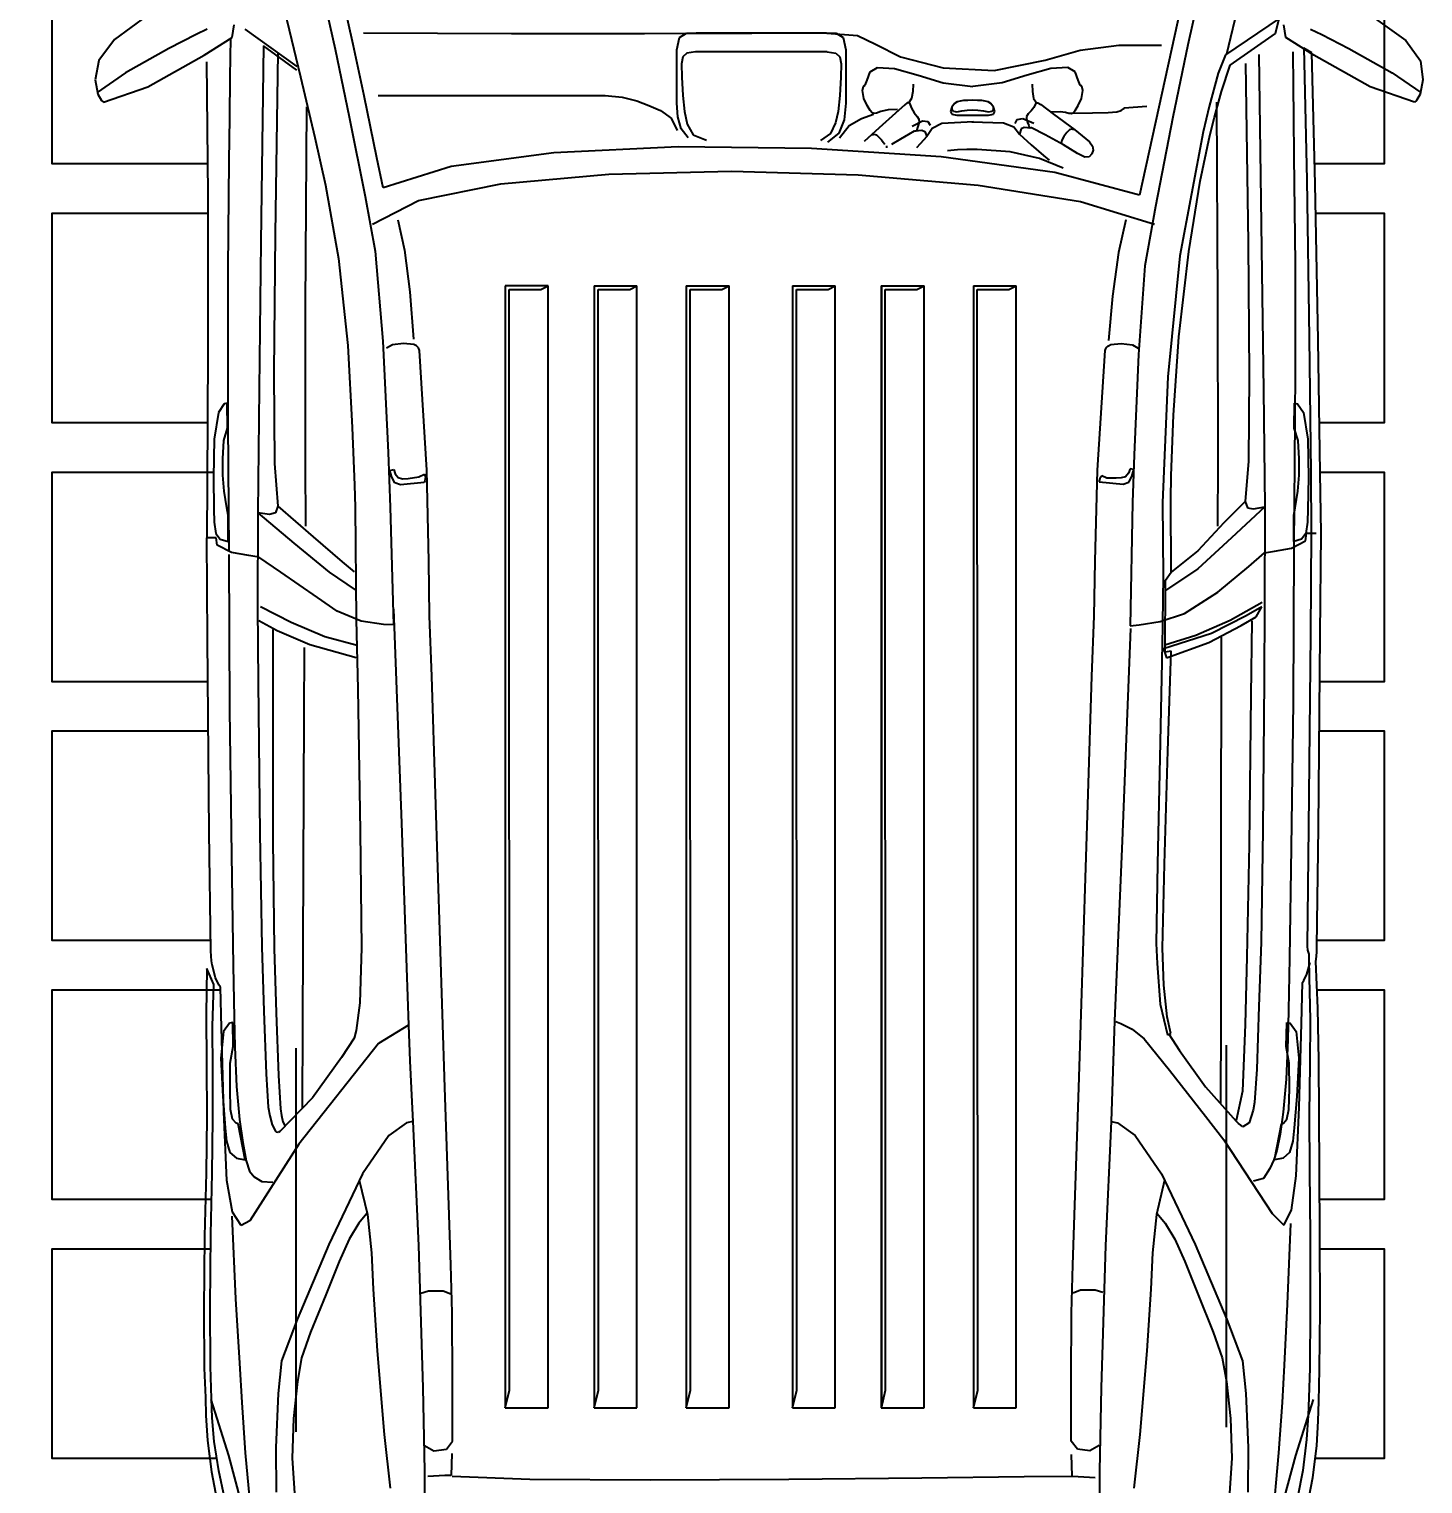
# Model space of a CAD drawing. Extents: x -415 to -176, y -135 to 749.
# Drawn here: x -396.188 to -393.872, y 725.193 to 727.609 of the extents above; entities that cross this region are included whole.
import ezdxf

# ---------------------------------------------------------------- set-up
doc = ezdxf.new("R2010")
doc.units = 0
doc.header["$MEASUREMENT"] = 0
doc.header["$PDSIZE"] = -5
doc.layers.get('0').update_dxf_attribs({"linetype": 'CONTINUOUS'})
doc.layers.get('Defpoints').update_dxf_attribs({"linetype": 'CONTINUOUS'})
doc.layers.add('AR-ALV', color=5, linetype='CONTINUOUS')
doc.layers.add('E-Pen-C', color=4, linetype='CONTINUOUS', lineweight=15)
doc.layers.add('E-Pen-G', color=3, linetype='CONTINUOUS', lineweight=30)
doc.styles.add('F2', font='swissc.ttf')
doc.dimstyles.new('DIMENSION-1', dxfattribs={"dimtxt": 0.11, "dimasz": 0.07, "dimexe": 1, "dimexo": 0, "dimgap": 0.12, "dimtad": 1, "dimzin": 7, "dimdsep": 46, "dimtxsty": 'F2', "dimblk1": 'TRACO', "dimblk2": 'TRACO', "dimsah": 1, "dimcen": 1, "dimse1": 1, "dimse2": 1, "dimclrd": 256, "dimclre": 256, "dimclrt": 6, "dimadec": 0, "dimazin": 0, "dimtfac": 1, "dimtix": 1, "dimtmove": 2, "dimatfit": 3, "dimldrblk": 'TRACO', "dimfxl": 1, "dimtolj": 1, "dimtzin": 0, "dimarcsym": 0})

# ---------------------------------------------------------------- blocks, each defined once
blk = doc.blocks.new('Austin Mini dessus')
at = {"color": 8, "flags": 128}
for points in [[(1.1117, 3.9516), (1.1466, 3.978)], [(1.1466, 3.978), (1.1788, 3.984)], [(1.1671, 3.9332), (1.2, 3.9805)], [(1.1788, 3.984), (1.2025, 3.9796)], [(1.2159, 3.9699), (1.1905, 3.8965)], [(1.2025, 3.9796), (1.2133, 3.9732)], [(1.2133, 3.9732), (1.2159, 3.9699)], [(1.0718, 3.8974), (1.1117, 3.9516)], [(1.127, 3.8612), (1.1671, 3.9332)], [(1.1905, 3.8965), (1.1378, 3.8027)], [(1.1035, 3.8163), (1.127, 3.8612)], [(1.0947, 3.7975), (1.1035, 3.8163)], [(1.1378, 3.8027), (1.1088, 3.7563)], [(1.1489, 3.7991), (1.3693, 3.7967)], [(1.3693, 3.7967), (1.6304, 3.7968)], [(1.6304, 3.7968), (1.8484, 3.7979)], [(1.8484, 3.7979), (1.9397, 3.7986)], [(2.1078, 3.7972), (1.9397, 3.7986)], [(1.9397, 3.7828), (1.9397, 3.798)], [(2.4284, 3.7942), (2.1078, 3.7972)], [(2.6259, 3.7916), (2.4284, 3.7942)], [(2.6551, 3.7981), (2.7306, 3.7997)], [(2.6814, 3.7868), (2.6551, 3.7981)], [(2.7306, 3.7997), (2.8147, 3.7991)], [(2.8147, 3.7991), (2.9021, 3.7984)], [(2.9021, 3.7984), (2.9944, 3.7997)], [(2.9944, 3.7997), (3.0997, 3.8021)], [(3.0997, 3.8021), (3.2215, 3.8034)], [(3.2215, 3.8034), (3.3188, 3.8025)], [(3.3188, 3.8025), (3.3675, 3.8008)], [(3.3675, 3.8008), (3.3972, 3.7998)], [(3.3972, 3.7998), (3.439, 3.7972)], [(3.439, 3.7972), (3.4912, 3.7905)], [(1.717, 3.7694), (1.7313, 3.7792)], [(1.7313, 3.7792), (1.7757, 3.7861)], [(1.7781, 3.7702), (1.7576, 3.764)], [(1.7757, 3.7861), (1.8394, 3.7873)], [(1.8082, 3.7719), (1.7781, 3.7702)], [(1.8354, 3.7719), (1.8082, 3.7719)], [(1.8622, 3.7696), (1.8354, 3.7719)], [(1.8394, 3.7873), (1.8918, 3.7867)], [(1.8896, 3.7653), (1.8622, 3.7696)], [(1.8918, 3.7867), (1.9135, 3.786)], [(1.9135, 3.786), (1.9326, 3.7832)], [(1.9326, 3.7832), (1.942, 3.7759)], [(1.952, 3.781), (1.9397, 3.7828)], [(1.942, 3.7759), (1.9455, 3.763)], [(1.9641, 3.7571), (1.952, 3.781)], [(2.6343, 3.7911), (2.6259, 3.7916)], [(2.642, 3.7903), (2.6343, 3.7911)], [(2.649, 3.7893), (2.642, 3.7903)], [(2.6704, 3.7837), (2.649, 3.7893)], [(2.6822, 3.7782), (2.6704, 3.7837)], [(2.7507, 3.7887), (2.6814, 3.7868)], [(2.6858, 3.7757), (2.6822, 3.7782)], [(2.7538, 3.7741), (2.6858, 3.7757)], [(2.7458, 3.7609), (2.7598, 3.7709)], [(2.8237, 3.7886), (2.7507, 3.7887)], [(2.8931, 3.7702), (2.7538, 3.7741)], [(2.7598, 3.7709), (2.8041, 3.7753)], [(2.8041, 3.7753), (2.8678, 3.772)], [(2.9048, 3.7882), (2.8237, 3.7886)], [(2.8678, 3.772), (2.9199, 3.7677)], [(3.0069, 3.7651), (2.8931, 3.7702)], [(2.9951, 3.7894), (2.9048, 3.7882)], [(3.0966, 3.7917), (2.9951, 3.7894)], [(3.2164, 3.793), (3.0966, 3.7917)], [(3.316, 3.7921), (3.2164, 3.793)], [(3.3693, 3.7904), (3.316, 3.7921)], [(3.4015, 3.7895), (3.3693, 3.7904)], [(3.3706, 3.7916), (3.4639, 3.7624)], [(3.4406, 3.7862), (3.4015, 3.7895)], [(3.4894, 3.7783), (3.4406, 3.7862)], [(3.5334, 3.7691), (3.4894, 3.7783)], [(3.4912, 3.7905), (3.5375, 3.7819)], [(1.1088, 3.7563), (1.0877, 3.7528)], [(1.1098, 3.7592), (1.174, 3.7599)], [(1.174, 3.7599), (1.2419, 3.7604)], [(1.2419, 3.7604), (1.3135, 3.7616)], [(1.3135, 3.7616), (1.4923, 3.7636)], [(1.4923, 3.7636), (1.6691, 3.7637)], [(1.6691, 3.7637), (1.7492, 3.7633)], [(1.716, 3.7644), (1.717, 3.7694)], [(1.7576, 3.764), (1.716, 3.7644)], [(1.7492, 3.7633), (1.9626, 3.7616)], [(1.9022, 3.763), (1.8896, 3.7653)], [(1.9455, 3.763), (1.9022, 3.763)], [(1.9688, 3.7285), (1.9641, 3.7571)], [(1.9674, 3.7618), (2.2252, 3.7604)], [(2.2252, 3.7604), (2.4664, 3.7574)], [(2.4664, 3.7574), (2.6503, 3.7544)], [(2.6503, 3.7544), (2.7365, 3.753)], [(2.7365, 3.753), (2.7855, 3.7519)], [(2.7449, 3.7554), (2.7458, 3.7609)], [(2.7845, 3.7544), (2.7449, 3.7554)], [(2.8122, 3.7594), (2.7845, 3.7544)], [(2.7855, 3.7519), (2.851, 3.7488)], [(2.8551, 3.7596), (2.8122, 3.7594)], [(2.851, 3.7488), (2.9058, 3.7442)], [(2.8891, 3.7588), (2.8551, 3.7596)], [(2.9053, 3.7556), (2.8891, 3.7588)], [(2.9118, 3.7497), (2.9053, 3.7556)], [(2.913, 3.7465), (2.9118, 3.7497)], [(2.9725, 3.7349), (2.913, 3.7465)], [(2.9199, 3.7677), (2.9416, 3.7655)], [(2.9416, 3.7655), (2.9606, 3.76)], [(2.9606, 3.76), (2.9698, 3.7493)], [(2.9698, 3.7493), (2.9725, 3.7349)], [(3.0599, 3.7557), (3.0069, 3.7651)], [(3.0819, 3.7412), (3.0599, 3.7557)], [(3.0661, 3.7568), (3.2036, 3.7505)], [(3.2036, 3.7505), (3.3106, 3.7441)], [(3.4639, 3.7624), (3.5784, 3.7316)], [(1.0947, 3.7351), (1.1565, 3.6487)], [(1.9715, 3.7117), (1.9688, 3.7285)], [(2.9058, 3.7442), (2.9441, 3.7386)], [(2.9441, 3.7386), (2.9744, 3.7329)], [(2.9469, 3.6452), (3.0743, 3.7267)], [(2.9744, 3.7329), (2.9916, 3.7274)], [(2.9916, 3.7274), (3.001, 3.7198)], [(3.0743, 3.7267), (3.0819, 3.7412)], [(3.3106, 3.7441), (3.3759, 3.7402)], [(3.3759, 3.7402), (3.4593, 3.7344)], [(3.4593, 3.7344), (3.5777, 3.7235)], [(1.1226, 3.7043), (1.4484, 3.7087)], [(1.1626, 3.649), (1.1226, 3.7043)], [(1.4484, 3.7087), (1.6921, 3.7115)], [(1.6921, 3.7115), (1.8449, 3.713)], [(1.8449, 3.713), (1.8979, 3.7134)], [(1.8979, 3.7134), (2.0543, 3.714)], [(1.8979, 3.7134), (1.9484, 3.6539)], [(1.9009, 3.6943), (1.8979, 3.7134)], [(1.9964, 3.6756), (1.9715, 3.7117)], [(2.0537, 3.7091), (2.0796, 3.6584)], [(2.0543, 3.714), (2.1798, 3.7129)], [(2.094, 3.6816), (2.0773, 3.7122)], [(2.1798, 3.7129), (2.4309, 3.7103)], [(2.4309, 3.7103), (2.6188, 3.7069)], [(2.6188, 3.7069), (2.7259, 3.7034)], [(2.7259, 3.7034), (2.8298, 3.6998)], [(2.8298, 3.6998), (2.8852, 3.6963)], [(3.001, 3.7198), (3.0087, 3.7071)], [(3.0087, 3.7071), (3.01, 3.6884)], [(1.0331, 3.6766), (1.174, 3.6425)], [(1.1335, 3.6804), (1.4355, 3.6849)], [(1.4355, 3.6849), (1.6643, 3.6871)], [(1.6643, 3.6871), (1.816, 3.6859)], [(1.816, 3.6859), (1.8868, 3.6804)], [(1.8868, 3.6804), (1.8979, 3.6843)], [(1.8868, 3.6804), (1.9382, 3.6219)], [(1.8979, 3.6843), (1.9009, 3.6943)], [(2.0389, 3.6143), (1.9964, 3.6756)], [(2.0918, 3.6884), (2.2083, 3.6887)], [(2.1175, 3.6272), (2.094, 3.6816)], [(2.2083, 3.6887), (2.4426, 3.6885)], [(2.4426, 3.6885), (2.6215, 3.6864)], [(2.6215, 3.6864), (2.7286, 3.6829)], [(2.7286, 3.6829), (2.8326, 3.6793)], [(2.8326, 3.6793), (2.8879, 3.6758)], [(2.8698, 3.6229), (2.9257, 3.6769)], [(2.8852, 3.6963), (2.8995, 3.6935)], [(2.8879, 3.6758), (2.8994, 3.674)], [(2.8994, 3.674), (2.9094, 3.6722)], [(2.8995, 3.6935), (2.9148, 3.6898)], [(2.9148, 3.6898), (2.9254, 3.6845)], [(2.9269, 3.6823), (2.9254, 3.6845)], [(2.9257, 3.6769), (2.9271, 3.6797)], [(2.9271, 3.6797), (2.9269, 3.6823)], [(3.2381, 3.6482), (3.3067, 3.6745)], [(3.3067, 3.6745), (3.361, 3.68)], [(3.361, 3.68), (3.4507, 3.6839)], [(3.4507, 3.6839), (3.525, 3.6834)], [(1.9484, 3.6539), (1.9968, 3.5949)], [(2.0796, 3.6584), (2.1036, 3.6021)], [(2.7871, 3.6502), (3.4246, 3.6502)], [(2.9094, 3.6722), (2.9171, 3.6679)], [(3.3411, 3.6477), (3.4025, 3.6546)], [(3.4025, 3.6546), (3.4682, 3.6568)], [(3.4682, 3.6568), (3.5432, 3.6518)], [(1.174, 3.6425), (1.2747, 3.6187)], [(1.2235, 3.6328), (1.5547, 3.6348)], [(1.5547, 3.6348), (1.8149, 3.6349)], [(1.8149, 3.6349), (1.9203, 3.6346)], [(2.1391, 3.55), (2.1175, 3.6272)], [(2.1218, 3.6365), (2.2347, 3.637)], [(2.2347, 3.637), (2.4865, 3.6382)], [(2.4865, 3.6382), (2.7473, 3.6393)], [(2.7473, 3.6393), (2.8869, 3.6399)], [(2.7793, 3.5129), (2.9469, 3.6452)], [(3.1134, 3.5955), (3.2381, 3.6482)], [(3.1969, 3.6007), (3.2592, 3.6259)], [(3.2592, 3.6259), (3.3014, 3.6408)], [(3.3014, 3.6408), (3.3411, 3.6477)], [(1.0218, 3.609), (1.1282, 3.5852)], [(1.2747, 3.6187), (1.3537, 3.601)], [(1.3537, 3.601), (1.4755, 3.5794)], [(1.9382, 3.6219), (1.9794, 3.5737)], [(2.0615, 3.5818), (2.0389, 3.6143)], [(2.1036, 3.6021), (2.1179, 3.5483)], [(2.8029, 3.5745), (2.8698, 3.6229)], [(3.1417, 3.5787), (3.1969, 3.6007)], [(1.12, 3.5551), (1.0183, 3.578)], [(1.1282, 3.5852), (1.2404, 3.5618)], [(1.4755, 3.5794), (1.6204, 3.564)], [(1.9968, 3.5949), (2.0262, 3.5518)], [(2.0778, 3.5418), (2.0615, 3.5818)], [(2.9962, 3.5397), (3.1134, 3.5955)], [(3.1044, 3.562), (3.1417, 3.5787)], [(1.2053, 3.5371), (1.12, 3.5551)], [(1.2404, 3.5618), (1.3729, 3.5353)], [(1.6204, 3.564), (1.7565, 3.5569)], [(1.7565, 3.5569), (1.8523, 3.5529)], [(1.8523, 3.5529), (1.8885, 3.5517)], [(1.9794, 3.5737), (1.9962, 3.5536)], [(2.7579, 3.5502), (2.7705, 3.5534)], [(2.7705, 3.5534), (2.8029, 3.5745)], [(3.0778, 3.5457), (3.1044, 3.562)], [(1.1011, 3.5379), (1.1017, 3.2922)], [(1.3084, 3.5158), (1.2053, 3.5371)], [(1.3729, 3.5353), (1.4635, 3.5186)], [(1.8885, 3.5517), (2.0756, 3.55)], [(2.0756, 3.55), (2.1906, 3.5477)], [(2.0837, 3.5046), (2.0778, 3.5418)], [(2.1906, 3.5477), (2.4267, 3.5434)], [(2.4267, 3.5434), (2.6206, 3.5411)], [(2.6206, 3.5411), (2.712, 3.5443)], [(2.712, 3.5443), (2.7579, 3.5502)], [(2.9326, 3.496), (2.9962, 3.5397)], [(3.0068, 3.545), (3.0636, 3.5315)], [(3.0618, 3.5326), (3.0778, 3.5457)], [(3.0636, 3.5315), (3.1275, 3.5247)], [(1.2049, 3.5135), (1.2049, 3.1364)], [(1.3585, 3.5054), (1.3084, 3.5158)], [(1.323, 3.3924), (1.3585, 3.5054)], [(1.4186, 3.5228), (1.3793, 3.4466)], [(1.4635, 3.5186), (1.6129, 3.5061)], [(1.6129, 3.5061), (1.7979, 3.497)], [(2.0844, 3.4883), (2.0837, 3.5046)], [(2.7489, 3.4635), (2.7793, 3.5129)], [(3.1275, 3.5247), (3.1878, 3.5219)], [(3.1878, 3.5219), (3.29, 3.5153)], [(3.29, 3.5153), (3.4288, 3.5036)], [(1.4113, 3.481), (1.462, 3.47)], [(1.6169, 3.4714), (1.619, 3.4901)], [(1.619, 3.4901), (1.6245, 3.4999)], [(1.7979, 3.497), (1.8885, 3.4935)], [(1.8276, 3.494), (1.8263, 3.4879)], [(1.8263, 3.4879), (1.8336, 3.4853)], [(1.8388, 3.4912), (1.8276, 3.494)], [(1.8336, 3.4853), (1.8396, 3.4804)], [(1.8484, 3.4859), (1.8388, 3.4912)], [(1.8396, 3.4804), (1.8416, 3.4732)], [(1.8517, 3.4767), (1.8484, 3.4859)], [(1.8885, 3.4935), (2.0844, 3.4883)], [(2.0579, 3.4882), (2.4134, 3.475)], [(2.9113, 3.4668), (2.9326, 3.496)], [(3.4288, 3.5036), (3.5179, 3.4935)], [(1.462, 3.47), (1.5309, 3.4613)], [(1.5309, 3.4613), (1.6094, 3.4548)], [(1.6186, 3.4546), (1.6169, 3.4714)], [(1.8409, 3.4637), (1.8386, 3.4462)], [(1.8416, 3.4732), (1.8409, 3.4637)], [(1.8478, 3.437), (1.8517, 3.4767)], [(2.4134, 3.475), (2.6537, 3.4666)], [(2.6537, 3.4666), (2.7489, 3.4635)], [(2.7489, 3.4635), (2.8086, 3.4608)], [(2.8086, 3.4608), (2.8767, 3.4577)], [(2.8767, 3.4577), (2.9092, 3.4563)], [(2.9092, 3.4563), (2.9113, 3.4668)], [(2.9092, 3.4563), (3.1149, 3.4465)], [(1.3793, 3.4466), (1.3517, 3.3099)], [(1.6207, 3.4502), (1.6186, 3.4546)], [(1.6242, 3.4468), (1.6207, 3.4502)], [(1.6285, 3.4452), (1.6242, 3.4468)], [(1.8272, 3.4328), (1.6285, 3.4452)], [(1.9786, 3.4297), (1.8272, 3.4328)], [(1.8386, 3.4462), (1.8339, 3.4369)], [(1.8339, 3.4369), (1.8395, 3.4349)], [(1.8395, 3.4349), (1.8452, 3.4359)], [(1.8452, 3.4359), (1.8478, 3.437)], [(3.1149, 3.4465), (3.3513, 3.4394)], [(3.1945, 3.4428), (3.1904, 3.4299)], [(3.3513, 3.4394), (3.4895, 3.4367)], [(3.4471, 3.4365), (3.4563, 3.4213)], [(3.4895, 3.4367), (3.5356, 3.4366)], [(2.0699, 3.4284), (1.9786, 3.4297)], [(2.1695, 3.4247), (2.0699, 3.4284)], [(2.3653, 3.4184), (2.1695, 3.4247)], [(2.6091, 3.4106), (2.3653, 3.4184)], [(2.8528, 3.4028), (2.6091, 3.4106)], [(3.1904, 3.4299), (3.1906, 3.4059)], [(3.4563, 3.4213), (3.4534, 3.4004)], [(3.4973, 3.4027), (3.4982, 3.4219)], [(3.4982, 3.4219), (3.4986, 3.4312)], [(1.3004, 3.222), (1.323, 3.3924)], [(3.0481, 3.3965), (2.8528, 3.4028)], [(3.147, 3.3929), (3.0481, 3.3965)], [(3.2267, 3.3909), (3.147, 3.3929)], [(3.1906, 3.4059), (3.1955, 3.3932)], [(3.3378, 3.39), (3.2267, 3.3909)], [(3.4403, 3.3899), (3.3378, 3.39)], [(3.4534, 3.4004), (3.4403, 3.3899)], [(3.4605, 3.391), (3.4969, 3.3921)], [(3.4969, 3.3921), (3.4973, 3.4027)], [(3.4984, 3.3906), (3.5032, 3.2619)], [(1.1017, 3.2922), (1.1017, 3.0712)], [(1.3517, 3.3099), (1.3356, 3.1305)], [(1.521, 3.3024), (3.3849, 3.3024)], [(1.521, 3.2314), (1.521, 3.3024)], [(3.3552, 3.2953), (1.5269, 3.296)], [(1.5269, 3.296), (1.5269, 3.2434)], [(3.3849, 3.3024), (3.3552, 3.2953)], [(3.3849, 3.3024), (3.3849, 3.2314)], [(1.5269, 3.2434), (1.521, 3.2314)], [(3.5032, 3.2619), (3.5043, 3.0618)], [(1.2904, 3.0155), (1.3004, 3.222)], [(3.3849, 3.2314), (1.521, 3.2314)], [(1.521, 3.1548), (3.3849, 3.1548)], [(1.521, 3.1548), (3.3849, 3.1548)], [(1.521, 3.1548), (1.521, 3.0837)], [(3.3552, 3.1477), (1.5269, 3.1484)], [(1.5269, 3.1484), (1.5269, 3.0958)], [(3.3849, 3.1548), (3.3552, 3.1477)], [(3.3849, 3.1548), (3.3849, 3.0838)], [(1.2049, 3.1364), (1.2077, 3.1082)], [(1.3356, 3.1305), (1.3308, 2.9266)], [(1.2077, 3.1082), (1.214, 3.084)], [(1.5269, 3.0958), (1.521, 3.0837)], [(1.1017, 3.0712), (1.1013, 2.893)], [(1.214, 3.084), (1.2213, 3.064)], [(3.3849, 3.0838), (1.521, 3.0838)], [(1.2213, 3.064), (1.2296, 3.0447)], [(1.2296, 3.0447), (1.2425, 3.0269)], [(3.5043, 3.0618), (3.503, 2.8311)], [(1.2425, 3.0269), (1.263, 3.0168)], [(1.1016, 3.0013), (1.1008, 2.9854)], [(1.1087, 3.0128), (1.1016, 3.0013)], [(1.1289, 3.0172), (1.1087, 3.0128)], [(1.2179, 3.0172), (1.1289, 3.0172)], [(1.1326, 2.9863), (1.1344, 3.0006)], [(1.1344, 3.0006), (1.1406, 3.0076)], [(1.1406, 3.0076), (1.1521, 3.0095)], [(1.1521, 3.0095), (1.1745, 3.009)], [(1.1745, 3.009), (1.2048, 3.0074)], [(1.2048, 3.0074), (1.2315, 3.0045)], [(1.2406, 3.0157), (1.2179, 3.0172)], [(1.2315, 3.0045), (1.2524, 3.0002)], [(1.2601, 3.01), (1.2406, 3.0157)], [(1.2524, 3.0002), (1.27, 2.9903)], [(1.275, 2.9987), (1.2601, 3.01)], [(1.2927, 2.7938), (1.2904, 3.0155)], [(1.521, 3.0018), (3.3849, 3.0018)], [(1.521, 3.0018), (1.521, 2.9307)], [(1.521, 3.0017), (3.3849, 3.0017)], [(3.3849, 3.0017), (3.3552, 2.9947)], [(3.3849, 3.0018), (3.3849, 2.9307)], [(1.1008, 2.9854), (1.1008, 2.7686)], [(1.1326, 2.7677), (1.1326, 2.9863)], [(1.27, 2.9903), (1.2792, 2.9682)], [(3.3552, 2.9947), (1.5269, 2.9954)], [(1.5269, 2.9954), (1.5269, 2.9427)], [(1.3308, 2.9266), (1.3369, 2.7159)], [(1.5269, 2.9427), (1.521, 2.9307)], [(3.3849, 2.9307), (1.521, 2.9307)], [(1.1013, 2.893), (1.1007, 2.7756)], [(3.503, 2.8311), (3.5007, 2.6103)], [(1.521, 2.8252), (3.3849, 2.8252)], [(1.521, 2.8252), (3.3849, 2.8252)], [(1.521, 2.8252), (1.521, 2.7541)], [(3.3552, 2.8181), (1.5269, 2.8188)], [(1.5269, 2.8188), (1.5269, 2.7662)], [(3.3849, 2.8252), (3.3552, 2.8181)], [(3.3849, 2.8252), (3.3849, 2.7542)], [(1.307, 2.578), (1.2927, 2.7938)], [(1.1007, 2.7756), (1.1055, 2.717)], [(1.1008, 2.7686), (1.1016, 2.7527)], [(1.1326, 2.7677), (1.1344, 2.7534)], [(1.2505, 2.7536), (1.268, 2.7619)], [(1.2676, 2.7483), (1.2824, 2.7671)], [(1.268, 2.7619), (1.2795, 2.7785)], [(1.5269, 2.7662), (1.521, 2.7541)], [(1.1016, 2.7527), (1.1087, 2.7412)], [(1.1087, 2.7412), (1.1289, 2.7368)], [(1.1289, 2.7368), (1.2179, 2.7368)], [(1.1344, 2.7534), (1.1406, 2.7464)], [(1.1406, 2.7464), (1.1521, 2.7446)], [(1.1521, 2.7446), (1.1745, 2.745)], [(1.1745, 2.745), (1.2048, 2.7466)], [(1.2048, 2.7466), (1.2315, 2.7495)], [(1.2179, 2.7368), (1.2453, 2.7392)], [(1.2315, 2.7495), (1.2505, 2.7536)], [(1.2436, 2.7106), (1.2551, 2.7309)], [(1.2453, 2.7392), (1.2676, 2.7483)], [(1.2551, 2.7309), (1.276, 2.7469)], [(3.3849, 2.7542), (1.521, 2.7542)], [(1.1055, 2.717), (1.1196, 2.6871)], [(1.1894, 2.7071), (1.1879, 2.7044)], [(1.1965, 2.7087), (1.1894, 2.7071)], [(1.2102, 2.7066), (1.1965, 2.7087)], [(1.2218, 2.7011), (1.2102, 2.7066)], [(1.2364, 2.6909), (1.2436, 2.7106)], [(1.3369, 2.7159), (1.3537, 2.5166)], [(1.1196, 2.6871), (1.1407, 2.6458)], [(1.1655, 2.6964), (1.1583, 2.6841)], [(1.1583, 2.6841), (1.1602, 2.6556)], [(1.1793, 2.701), (1.1655, 2.6964)], [(1.1879, 2.7044), (1.1793, 2.701)], [(1.2296, 2.696), (1.2218, 2.7011)], [(1.2336, 2.6927), (1.2296, 2.696)], [(1.2314, 2.6783), (1.2342, 2.6856)], [(1.235, 2.6895), (1.2336, 2.6927)], [(1.2342, 2.6856), (1.235, 2.6895)], [(1.2586, 2.6815), (1.2815, 2.7064)], [(1.2705, 2.6928), (1.2693, 2.6894)], [(1.2693, 2.6894), (1.2703, 2.6857)], [(1.2703, 2.6857), (1.2746, 2.681)], [(1.2283, 2.6506), (1.2286, 2.6664)], [(1.2286, 2.6664), (1.2314, 2.6783)], [(1.2344, 2.6544), (1.2586, 2.6815)], [(1.2746, 2.681), (1.2785, 2.6776)], [(1.286, 2.6602), (1.2767, 2.6451)], [(1.2785, 2.6776), (1.2823, 2.6745)], [(1.2823, 2.6745), (1.286, 2.6721)], [(1.2901, 2.67), (1.2902, 2.6692)], [(1.2903, 2.6674), (1.2901, 2.67)], [(1.2902, 2.6692), (1.2903, 2.6683)], [(1.2903, 2.6683), (1.2903, 2.6674)], [(1.521, 2.6777), (3.3849, 2.6777)], [(1.521, 2.6777), (1.521, 2.6065)], [(1.521, 2.6776), (3.3849, 2.6776)], [(3.3552, 2.6705), (1.5269, 2.6712)], [(1.5269, 2.6712), (1.5269, 2.6186)], [(3.3849, 2.6776), (3.3552, 2.6705)], [(3.3849, 2.6777), (3.3849, 2.6066)], [(1.1407, 2.6458), (1.1591, 2.5751)], [(1.1602, 2.6556), (1.1712, 2.6165)], [(1.2173, 2.6328), (1.2174, 2.6346)], [(1.2174, 2.6346), (1.2206, 2.6388)], [(1.2206, 2.6388), (1.2344, 2.6544)], [(1.2767, 2.6451), (1.2691, 2.6322)], [(1.1712, 2.6165), (1.184, 2.5749)], [(1.1861, 2.6248), (1.1983, 2.6254)], [(1.1983, 2.6254), (1.2099, 2.6274)], [(1.2099, 2.6274), (1.2179, 2.6325)], [(1.2179, 2.6325), (1.2173, 2.6328)], [(1.2179, 2.6307), (1.226, 2.6273)], [(1.226, 2.6273), (1.234, 2.623)], [(1.234, 2.623), (1.2401, 2.6184)], [(1.2401, 2.6184), (1.2445, 2.6153)], [(1.2445, 2.6153), (1.2492, 2.6149)], [(1.2478, 2.609), (1.2564, 2.6266)], [(1.2492, 2.6149), (1.2546, 2.6166)], [(1.2546, 2.6166), (1.2595, 2.6184)], [(1.2595, 2.6184), (1.2623, 2.6189)], [(1.2623, 2.6189), (1.2632, 2.6189)], [(1.2632, 2.6157), (1.2624, 2.6105)], [(1.2624, 2.6105), (1.2647, 2.6055)], [(1.2639, 2.6197), (1.2632, 2.6157)], [(1.2691, 2.6322), (1.2637, 2.6225)], [(1.2637, 2.6225), (1.2638, 2.6219)], [(1.2638, 2.6219), (1.2639, 2.6197)], [(1.279, 2.6074), (1.285, 2.6129)], [(1.285, 2.6129), (1.2921, 2.6194)], [(1.5269, 2.6186), (1.521, 2.6065)], [(3.5007, 2.6103), (3.4987, 2.4401)], [(1.2485, 2.5997), (1.2478, 2.609)], [(1.255, 2.5958), (1.2485, 2.5997)], [(1.2515, 2.5771), (1.2598, 2.5934)], [(1.2598, 2.5934), (1.2732, 2.6021)], [(1.2647, 2.6055), (1.2732, 2.6021)], [(1.2732, 2.6021), (1.279, 2.6074)], [(3.3849, 2.6066), (1.521, 2.6066)], [(1.1591, 2.5751), (1.1632, 2.4901)], [(1.184, 2.5749), (1.1902, 2.5259)], [(1.2242, 2.5604), (1.2316, 2.5628)], [(1.2316, 2.5628), (1.2362, 2.5607)], [(1.2487, 2.5245), (1.2515, 2.5771)], [(1.2952, 2.5513), (1.2971, 2.5676)], [(1.3331, 2.3893), (1.307, 2.578)], [(1.213, 2.5337), (1.2135, 2.541)], [(1.2135, 2.541), (1.2142, 2.5468)], [(1.2142, 2.5468), (1.2153, 2.5514)], [(1.2153, 2.5514), (1.218, 2.556)], [(1.218, 2.556), (1.2242, 2.5604)], [(1.2242, 2.5604), (1.2279, 2.5607)], [(1.2279, 2.5607), (1.2312, 2.5579)], [(1.2305, 2.5442), (1.2293, 2.5353)], [(1.2319, 2.5522), (1.2305, 2.5442)], [(1.2312, 2.5579), (1.2319, 2.5522)], [(1.2362, 2.5607), (1.2378, 2.5522)], [(1.2378, 2.5522), (1.2378, 2.4996)], [(1.2946, 2.5357), (1.2952, 2.5513)], [(1.184, 2.4768), (1.1902, 2.5259)], [(1.2129, 2.5259), (1.213, 2.5337)], [(1.213, 2.5181), (1.2129, 2.5259)], [(1.2135, 2.5107), (1.213, 2.5181)], [(1.2293, 2.5353), (1.2287, 2.5263)], [(1.2287, 2.5263), (1.2293, 2.5172)], [(1.2293, 2.5172), (1.2305, 2.5078)], [(1.2487, 2.5272), (1.2506, 2.4745)], [(1.2945, 2.5182), (1.2946, 2.5357)], [(1.2987, 2.4638), (1.2945, 2.5182)], [(1.3537, 2.5166), (1.3811, 2.3466)], [(1.521, 2.5246), (3.3849, 2.5246)], [(1.521, 2.5246), (3.3849, 2.5246)], [(1.521, 2.5246), (1.521, 2.4535)], [(3.3552, 2.5175), (1.5269, 2.5182)], [(1.5269, 2.5182), (1.5269, 2.4656)], [(3.3849, 2.5246), (3.3552, 2.5175)], [(3.3849, 2.5246), (3.3849, 2.4536)], [(1.1632, 2.4901), (1.1462, 2.4053)], [(1.2142, 2.505), (1.2135, 2.5107)], [(1.2153, 2.5004), (1.2142, 2.505)], [(1.218, 2.4957), (1.2153, 2.5004)], [(1.2242, 2.4914), (1.218, 2.4957)], [(1.2316, 2.489), (1.2242, 2.4914)], [(1.2279, 2.4911), (1.2242, 2.4914)], [(1.2312, 2.4938), (1.2279, 2.4911)], [(1.2305, 2.5078), (1.2319, 2.4996)], [(1.2319, 2.4996), (1.2312, 2.4938)], [(1.2362, 2.4911), (1.2316, 2.489)], [(1.2378, 2.4996), (1.2362, 2.4911)], [(1.1712, 2.4352), (1.184, 2.4768)], [(1.2506, 2.4745), (1.2571, 2.4576)], [(1.5269, 2.4656), (1.521, 2.4535)], [(1.2447, 2.4518), (1.2434, 2.4425)], [(1.2434, 2.4425), (1.2511, 2.4245)], [(1.2514, 2.4554), (1.2447, 2.4518)], [(1.2571, 2.4576), (1.2692, 2.4481)], [(1.2579, 2.4403), (1.2605, 2.4451)], [(1.2605, 2.4451), (1.2692, 2.4481)], [(1.2692, 2.4481), (1.287, 2.4285)], [(1.3098, 2.4149), (1.2987, 2.4638)], [(3.3849, 2.4536), (1.521, 2.4536)], [(1.1602, 2.3961), (1.1712, 2.4352)], [(1.1861, 2.427), (1.1983, 2.4265)], [(1.1983, 2.4265), (1.21, 2.4246)], [(1.21, 2.4246), (1.2177, 2.4194)], [(1.2177, 2.4194), (1.2172, 2.4191)], [(1.2172, 2.4191), (1.2172, 2.4174)], [(1.2172, 2.4174), (1.2201, 2.4129)], [(1.2178, 2.4212), (1.2248, 2.4245)], [(1.2248, 2.4245), (1.2303, 2.429)], [(1.2303, 2.429), (1.2352, 2.4335)], [(1.2352, 2.4335), (1.2399, 2.4364)], [(1.2399, 2.4364), (1.2445, 2.4366)], [(1.2445, 2.4366), (1.2498, 2.4346)], [(1.2498, 2.4346), (1.2546, 2.4325)], [(1.2546, 2.4325), (1.2574, 2.4319)], [(1.2574, 2.4319), (1.2583, 2.4319)], [(1.2585, 2.435), (1.2579, 2.4403)], [(1.259, 2.431), (1.2585, 2.435)], [(1.2586, 2.4282), (1.2588, 2.4289)], [(1.2704, 2.4052), (1.2586, 2.4282)], [(1.2588, 2.4289), (1.259, 2.431)], [(1.287, 2.4285), (1.3044, 2.4082)], [(3.4987, 2.4401), (3.4984, 2.3614)], [(1.1462, 2.4053), (1.1298, 2.3473)], [(1.1583, 2.3676), (1.1602, 2.3961)], [(1.2201, 2.4129), (1.2359, 2.3915)], [(1.2319, 2.3948), (1.2313, 2.3807)], [(1.2871, 2.3751), (1.2704, 2.4052)], [(1.3044, 2.4082), (1.3122, 2.3989)], [(1.3256, 2.3754), (1.3098, 2.4149)], [(1.2313, 2.3807), (1.2324, 2.3718)], [(1.2324, 2.3718), (1.2342, 2.3662)], [(1.2359, 2.3915), (1.262, 2.3561)], [(1.2619, 2.3648), (1.2664, 2.3692)], [(1.2664, 2.3692), (1.2729, 2.3742)], [(1.2729, 2.3742), (1.279, 2.3779)], [(1.279, 2.3779), (1.2846, 2.3787)], [(1.3014, 2.3519), (1.2871, 2.3751)], [(1.3706, 2.2486), (1.3331, 2.3893)], [(1.1298, 2.3473), (1.1216, 2.2828)], [(1.1655, 2.3554), (1.1583, 2.3676)], [(1.1793, 2.3508), (1.1655, 2.3554)], [(1.1879, 2.3474), (1.1793, 2.3508)], [(1.1894, 2.3447), (1.1879, 2.3474)], [(1.1965, 2.3431), (1.1894, 2.3447)], [(1.2102, 2.3451), (1.1965, 2.3431)], [(1.2218, 2.3507), (1.2102, 2.3451)], [(1.2296, 2.3558), (1.2218, 2.3507)], [(1.2336, 2.3591), (1.2296, 2.3558)], [(1.235, 2.3623), (1.2336, 2.3591)], [(1.2342, 2.3662), (1.234, 2.3268)], [(1.2342, 2.3662), (1.235, 2.3623)], [(1.2607, 2.3612), (1.2619, 2.3648)], [(1.2617, 2.3576), (1.2607, 2.3612)], [(1.262, 2.3561), (1.2817, 2.3316)], [(1.3075, 2.3397), (1.3014, 2.3519)], [(1.3811, 2.3466), (1.4186, 2.2238)], [(2.8528, 2.3496), (2.6091, 2.3418)], [(3.0481, 2.356), (2.8528, 2.3496)], [(3.147, 2.3596), (3.0481, 2.356)], [(3.2267, 2.3616), (3.147, 2.3596)], [(3.189, 2.3226), (3.1892, 2.3465)], [(3.1892, 2.3465), (3.1942, 2.3592)], [(3.3378, 2.3625), (3.2267, 2.3616)], [(3.4403, 2.3625), (3.3378, 2.3625)], [(3.4534, 2.352), (3.4403, 2.3625)], [(3.4563, 2.3312), (3.4534, 2.352)], [(3.462, 2.3625), (3.4984, 2.3614)], [(3.4984, 2.3614), (3.4988, 2.3509)], [(3.4988, 2.3509), (3.4997, 2.3317)], [(1.234, 2.3268), (1.2334, 2.3009)], [(1.2817, 2.3316), (1.2889, 2.3268)], [(1.2889, 2.3268), (1.2958, 2.3258)], [(1.2958, 2.3258), (1.3019, 2.3278)], [(1.3019, 2.3278), (1.3066, 2.3322)], [(1.3066, 2.3322), (1.3075, 2.3397)], [(1.9786, 2.3223), (1.8272, 2.3184)], [(2.0699, 2.3241), (1.9786, 2.3223)], [(2.1695, 2.3277), (2.0699, 2.3241)], [(2.3653, 2.3341), (2.1695, 2.3277)], [(2.6091, 2.3418), (2.3653, 2.3341)], [(3.1931, 2.3097), (3.189, 2.3226)], [(3.4471, 2.3159), (3.4563, 2.3312)], [(3.4997, 2.3317), (3.5002, 2.3223)], [(1.2334, 2.3009), (1.2323, 2.2864)], [(1.5384, 2.2936), (1.6121, 2.3001)], [(1.6186, 2.2962), (1.6169, 2.2793)], [(1.6207, 2.3005), (1.6186, 2.2962)], [(1.6242, 2.304), (1.6207, 2.3005)], [(1.6285, 2.3056), (1.6242, 2.304)], [(1.8272, 2.3184), (1.6285, 2.3056)], [(1.8366, 2.3114), (1.8412, 2.3145)], [(1.8403, 2.3032), (1.8366, 2.3114)], [(1.8406, 2.2877), (1.8403, 2.3032)], [(1.8412, 2.3145), (1.8449, 2.3155)], [(1.8449, 2.3155), (1.8464, 2.3155)], [(1.8464, 2.3155), (1.8503, 2.2758)], [(2.7418, 2.2903), (2.9092, 2.2957)], [(2.9092, 2.2957), (3.1149, 2.3055)], [(2.9092, 2.2957), (2.9113, 2.2851)], [(3.1149, 2.3055), (3.3513, 2.3125)], [(3.3513, 2.3125), (3.4895, 2.3152)], [(3.4895, 2.3152), (3.5356, 2.3154)], [(1.1216, 2.2828), (1.1216, 2.212)], [(1.2254, 2.2741), (1.2227, 2.2366)], [(1.2269, 2.2752), (1.2254, 2.2741)], [(1.2299, 2.279), (1.2269, 2.2752)], [(1.2323, 2.2864), (1.2299, 2.279)], [(1.4113, 2.2714), (1.4655, 2.2834)], [(1.4655, 2.2834), (1.5384, 2.2936)], [(1.6169, 2.2793), (1.619, 2.2606)], [(1.8322, 2.2671), (1.8383, 2.272)], [(1.8383, 2.272), (1.8402, 2.2793)], [(1.8402, 2.2793), (1.8406, 2.2877)], [(1.8503, 2.2758), (1.847, 2.2665)], [(2.0905, 2.2638), (2.4428, 2.2777)], [(2.4428, 2.2777), (2.6647, 2.2869)], [(2.6647, 2.2869), (2.7418, 2.2903)], [(2.7431, 2.2881), (2.7462, 2.2798)], [(2.7462, 2.2798), (2.7556, 2.2611)], [(2.9113, 2.2851), (2.9326, 2.256)], [(0.8634, 2.1376), (1.3706, 2.2486)], [(1.4881, 2.2396), (1.6349, 2.2506)], [(1.619, 2.2606), (1.6245, 2.2509)], [(1.6349, 2.2506), (1.8016, 2.2577)], [(1.8016, 2.2577), (1.881, 2.2603)], [(1.825, 2.2645), (1.8322, 2.2671)], [(1.8262, 2.2584), (1.825, 2.2645)], [(1.8375, 2.2613), (1.8262, 2.2584)], [(1.847, 2.2665), (1.8375, 2.2613)], [(1.881, 2.2603), (2.0858, 2.2644)], [(2.0844, 2.2494), (2.0784, 2.2142)], [(2.0858, 2.2644), (2.0844, 2.2494)], [(2.7556, 2.2611), (2.7718, 2.2409)], [(2.9326, 2.256), (2.9962, 2.2123)], [(3.29, 2.2366), (3.4288, 2.2483)], [(3.4288, 2.2483), (3.5179, 2.2584)], [(1.3891, 2.2224), (1.4881, 2.2396)], [(2.7718, 2.2409), (2.8239, 2.1987)], [(3.0636, 2.2205), (3.1275, 2.2272)], [(3.1275, 2.2272), (3.1878, 2.23)], [(3.1878, 2.23), (3.29, 2.2366)], [(1.2411, 2.1935), (1.3891, 2.2224)], [(1.4713, 2.1819), (1.6721, 2.2014)], [(1.6721, 2.2014), (1.8808, 2.2103)], [(1.8808, 2.2103), (2.0035, 2.2094)], [(1.9914, 2.152), (2.0269, 2.2058)], [(2.0102, 2.2055), (1.9967, 2.1959)], [(2.0035, 2.2094), (2.0815, 2.2103)], [(2.1294, 2.2062), (2.0102, 2.2055)], [(2.0784, 2.2142), (2.0651, 2.1737)], [(2.0815, 2.2103), (2.0895, 2.2105)], [(2.0895, 2.2105), (2.1118, 2.2109)], [(2.0987, 2.1289), (2.1242, 2.2089)], [(2.1021, 2.1554), (2.1177, 2.2065)], [(2.1118, 2.2109), (2.1463, 2.2115)], [(2.1389, 2.2041), (2.1134, 2.1336)], [(2.1242, 2.2089), (2.1389, 2.2041)], [(2.128, 2.1963), (2.1294, 2.2062)], [(2.2935, 2.2014), (2.128, 2.1963)], [(2.1463, 2.2115), (2.305, 2.215)], [(2.4818, 2.2073), (2.2935, 2.2014)], [(2.305, 2.215), (2.4809, 2.219)], [(2.4809, 2.219), (2.6134, 2.2208)], [(2.6213, 2.2106), (2.4818, 2.2073)], [(2.6134, 2.2208), (2.6469, 2.2196)], [(2.6829, 2.2085), (2.6213, 2.2106)], [(2.6469, 2.2196), (2.7143, 2.2143)], [(2.7355, 2.2029), (2.6829, 2.2085)], [(2.7143, 2.2143), (2.7654, 2.2024)], [(2.7627, 2.1969), (2.7355, 2.2029)], [(2.7654, 2.2024), (2.7627, 2.1969)], [(2.763, 2.2003), (2.7912, 2.1821)], [(2.9962, 2.2123), (3.1134, 2.1564)], [(3.0068, 2.207), (3.0636, 2.2205)], [(3.0618, 2.2194), (3.0778, 2.2063)], [(3.0778, 2.2063), (3.1044, 2.19)], [(1.1207, 2.1686), (1.2411, 2.1935)], [(1.2652, 2.143), (1.4713, 2.1819)], [(1.606, 2.1833), (1.4643, 2.1668)], [(1.7357, 2.1921), (1.606, 2.1833)], [(1.8362, 2.1961), (1.7357, 2.1921)], [(1.8766, 2.1969), (1.8362, 2.1961)], [(1.9967, 2.1959), (1.8766, 2.1969)], [(1.961, 2.1517), (1.9967, 2.1959)], [(2.7912, 2.1821), (2.8517, 2.139)], [(2.8239, 2.1987), (2.9002, 2.139)], [(3.1044, 2.19), (3.1417, 2.1733)], [(1.0142, 2.1447), (1.1207, 2.1686)], [(1.4643, 2.1668), (1.3475, 2.1478)], [(1.9146, 2.1086), (1.961, 2.1517)], [(1.9396, 2.0961), (1.9914, 2.152)], [(2.0651, 2.1737), (2.0297, 2.1186)], [(2.0769, 2.098), (2.1021, 2.1554)], [(3.1134, 2.1564), (3.2381, 2.1037)], [(3.1417, 2.1733), (3.1969, 2.1512)], [(3.1969, 2.1512), (3.2592, 2.1261)], [(1.1678, 2.118), (1.2232, 2.1328)], [(1.2232, 2.1328), (1.2652, 2.143)], [(1.2712, 2.132), (1.241, 2.1243)], [(1.3475, 2.1478), (1.2712, 2.132)], [(2.0692, 2.0713), (2.0987, 2.1289)], [(2.1134, 2.1336), (2.085, 2.08)], [(2.8517, 2.139), (2.9088, 2.0884)], [(2.9002, 2.139), (2.9394, 2.1086)], [(1.0511, 2.0835), (1.1363, 2.104)], [(1.0772, 2.0166), (1.1373, 2.1061)], [(1.1373, 2.1061), (1.1678, 2.118)], [(1.1985, 2.1123), (1.1544, 2.0979)], [(1.241, 2.1243), (1.1985, 2.1123)], [(1.216, 2.1209), (1.5491, 2.1189)], [(1.5491, 2.1189), (1.8129, 2.1188)], [(1.8129, 2.1188), (1.9203, 2.1191)], [(1.8792, 2.0733), (1.9146, 2.1086)], [(2.0297, 2.1186), (1.9872, 2.0669)], [(2.1047, 2.1129), (2.4742, 2.1134)], [(2.4742, 2.1134), (2.7383, 2.1137)], [(2.7383, 2.1137), (2.8794, 2.1139)], [(2.7825, 2.1047), (3.4166, 2.1047)], [(2.9394, 2.1086), (3.062, 2.0282)], [(3.2381, 2.1037), (3.3067, 2.0774)], [(3.2592, 2.1261), (3.3014, 2.1112)], [(3.3014, 2.1112), (3.3411, 2.1043)], [(3.3411, 2.1043), (3.4025, 2.0974)], [(1.1544, 2.0979), (1.1018, 2.0227)], [(1.8882, 2.0405), (1.9396, 2.0961)], [(2.0471, 2.045), (2.0769, 2.098)], [(2.085, 2.08), (2.0706, 2.0548)], [(2.8587, 2.0775), (2.9076, 2.0883)], [(2.9122, 2.0845), (2.9088, 2.0884)], [(2.9154, 2.0806), (2.9122, 2.0845)], [(2.9182, 2.0768), (2.9154, 2.0806)], [(3.4025, 2.0974), (3.4682, 2.0952)], [(3.4682, 2.0952), (3.5432, 2.1001)], [(1.1518, 2.0725), (1.4497, 2.0682)], [(1.4497, 2.0682), (1.6696, 2.0663)], [(1.6696, 2.0663), (1.8124, 2.0677)], [(1.8124, 2.0677), (1.8792, 2.0733)], [(1.8792, 2.0733), (1.8898, 2.0695)], [(1.8917, 2.0596), (1.8882, 2.0405)], [(1.8898, 2.0695), (1.8917, 2.0596)], [(1.9872, 2.0669), (1.9647, 2.0412)], [(2.0542, 2.0453), (2.0692, 2.0713)], [(2.0706, 2.0548), (2.0542, 2.0453)], [(2.0774, 2.0623), (2.2014, 2.0637)], [(2.2014, 2.0637), (2.4493, 2.0668)], [(2.4493, 2.0668), (2.6356, 2.0705)], [(2.6356, 2.0705), (2.7481, 2.0732)], [(2.7481, 2.0732), (2.8587, 2.0775)], [(2.8223, 2.0539), (2.8776, 2.0574)], [(2.8776, 2.0574), (2.8901, 2.0597)], [(2.8901, 2.0597), (2.9115, 2.0664)], [(2.9115, 2.0664), (2.9182, 2.0768)], [(3.0039, 2.0429), (3.008, 2.0596)], [(3.3067, 2.0774), (3.361, 2.072)], [(3.361, 2.072), (3.4507, 2.0681)], [(3.4507, 2.0681), (3.525, 2.0686)], [(1.1368, 2.0506), (1.4588, 2.0461)], [(1.4588, 2.0461), (1.6944, 2.0429)], [(1.6944, 2.0429), (1.839, 2.0411)], [(1.839, 2.0411), (1.8882, 2.0405)], [(1.8882, 2.0405), (2.0521, 2.0412)], [(1.9647, 2.0412), (1.9618, 2.0246)], [(2.0521, 2.0412), (2.1763, 2.0418)], [(2.1763, 2.0418), (2.4248, 2.0438)], [(2.4248, 2.0438), (2.6113, 2.0468)], [(2.6113, 2.0468), (2.7183, 2.0504)], [(2.7183, 2.0504), (2.8223, 2.0539)], [(2.9729, 2.0257), (2.9874, 2.0323)], [(2.9874, 2.0323), (3.0039, 2.0429)], [(1.1018, 2.0227), (1.0772, 2.0166)], [(1.1088, 2.0056), (1.0877, 2.0092)], [(1.1378, 1.9593), (1.1088, 2.0056)], [(1.9618, 2.0246), (1.9568, 1.9964)], [(2.8386, 2.0052), (2.8935, 2.0098)], [(2.8935, 2.0098), (2.9302, 2.0151)], [(2.9118, 2.0096), (2.9053, 2.0037)], [(2.913, 2.0128), (2.9118, 2.0096)], [(2.9725, 2.0244), (2.913, 2.0128)], [(2.9302, 2.0151), (2.9574, 2.0204)], [(2.9574, 2.0204), (2.9729, 2.0257)], [(2.9606, 1.9993), (2.9698, 2.01)], [(2.9698, 2.01), (2.9725, 2.0244)], [(3.0814, 2.0091), (3.0563, 1.9962)], [(3.062, 2.0282), (3.0814, 2.0091)], [(3.2127, 2.0036), (3.3138, 2.0086)], [(3.3138, 2.0086), (3.3759, 2.0118)], [(3.3759, 2.0118), (3.4593, 2.0176)], [(3.4593, 2.0176), (3.5777, 2.0285)], [(3.4639, 1.9896), (3.5784, 2.0204)], [(1.1323, 1.9939), (1.1889, 1.9933)], [(1.1889, 1.9933), (1.2417, 1.9931)], [(1.2417, 1.9931), (1.3059, 1.9922)], [(1.3059, 1.9922), (1.4847, 1.9901)], [(1.4847, 1.9901), (1.6616, 1.9901)], [(1.6616, 1.9901), (1.7416, 1.9904)], [(1.7576, 1.9915), (1.716, 1.9911)], [(1.716, 1.9911), (1.717, 1.9861)], [(1.717, 1.9861), (1.7313, 1.9762)], [(1.7416, 1.9904), (1.9551, 1.9922)], [(1.7781, 1.9852), (1.7576, 1.9915)], [(1.8082, 1.9835), (1.7781, 1.9852)], [(1.8354, 1.9836), (1.8082, 1.9835)], [(1.8622, 1.9859), (1.8354, 1.9836)], [(1.8896, 1.9901), (1.8622, 1.9859)], [(1.9022, 1.9924), (1.8896, 1.9901)], [(1.9455, 1.9924), (1.9022, 1.9924)], [(1.942, 1.9796), (1.9455, 1.9924)], [(1.9568, 1.9964), (1.9445, 1.9728)], [(1.9551, 1.9922), (2.2129, 1.9935)], [(2.2129, 1.9935), (2.454, 1.9966)], [(2.454, 1.9966), (2.638, 1.9996)], [(2.638, 1.9996), (2.7242, 2.001)], [(2.7242, 2.001), (2.7732, 2.0021)], [(2.7845, 2.0049), (2.7449, 2.0039)], [(2.7449, 2.0039), (2.7458, 1.9984)], [(2.7458, 1.9984), (2.7598, 1.9884)], [(2.8855, 1.9835), (2.7462, 1.9796)], [(2.7598, 1.9884), (2.8041, 1.984)], [(2.7732, 2.0021), (2.8386, 2.0052)], [(2.8122, 1.9999), (2.7845, 2.0049)], [(2.8041, 1.984), (2.8678, 1.9873)], [(2.8551, 1.9997), (2.8122, 1.9999)], [(2.8891, 2.0005), (2.8551, 1.9997)], [(2.8678, 1.9873), (2.9199, 1.9916)], [(2.9993, 1.9886), (2.8855, 1.9835)], [(2.9053, 2.0037), (2.8891, 2.0005)], [(2.9199, 1.9916), (2.9416, 1.9938)], [(2.9416, 1.9938), (2.9606, 1.9993)], [(3.0563, 1.9962), (2.9993, 1.9886)], [(3.0784, 1.9981), (3.2127, 2.0036)], [(3.3706, 1.9603), (3.4639, 1.9896)], [(3.4886, 1.9776), (3.5337, 1.986)], [(1.0947, 1.9644), (1.1035, 1.9457)], [(1.1339, 1.9626), (1.1261, 1.9756)], [(1.1261, 1.9756), (1.3452, 1.9705)], [(1.3518, 1.9569), (1.1339, 1.9626)], [(1.1905, 1.8654), (1.1378, 1.9593)], [(1.3452, 1.9705), (1.6075, 1.9666)], [(1.6075, 1.9666), (1.8305, 1.9642)], [(1.7313, 1.9762), (1.7757, 1.9693)], [(1.7757, 1.9693), (1.8394, 1.9681)], [(1.8305, 1.9642), (1.9317, 1.9633)], [(1.8394, 1.9681), (1.8918, 1.9688)], [(1.8918, 1.9688), (1.9135, 1.9694)], [(1.9135, 1.9694), (1.9326, 1.9722)], [(1.9321, 1.971), (1.9317, 1.9551)], [(1.9317, 1.9633), (2.0998, 1.9648)], [(1.9445, 1.9728), (1.9321, 1.971)], [(1.9326, 1.9722), (1.942, 1.9796)], [(2.0998, 1.9648), (2.4205, 1.9678)], [(2.4205, 1.9678), (2.618, 1.9704)], [(2.618, 1.9704), (2.6248, 1.9694)], [(2.6248, 1.9694), (2.6309, 1.9675)], [(2.6309, 1.9675), (2.6377, 1.9674)], [(2.6377, 1.9674), (2.6698, 1.9667)], [(2.6644, 1.9706), (2.6452, 1.9652)], [(2.675, 1.9758), (2.6644, 1.9706)], [(2.6698, 1.9667), (2.7401, 1.9651)], [(2.6783, 1.978), (2.675, 1.9758)], [(2.7462, 1.9796), (2.6783, 1.978)], [(2.7401, 1.9651), (2.8147, 1.9659)], [(2.8147, 1.9659), (2.8968, 1.9668)], [(2.8968, 1.9668), (2.9905, 1.9663)], [(2.9905, 1.9663), (3.0983, 1.9654)], [(3.0983, 1.9654), (3.2215, 1.965)], [(3.2215, 1.965), (3.3188, 1.9659)], [(3.3188, 1.9659), (3.3675, 1.9676)], [(3.3675, 1.9676), (3.3972, 1.9685)], [(3.3972, 1.9685), (3.4375, 1.9711)], [(3.4375, 1.9711), (3.4886, 1.9776)], [(3.5003, 1.961), (3.448, 1.9543)], [(3.5466, 1.9696), (3.5003, 1.961)], [(1.1035, 1.9457), (1.127, 1.9007)], [(1.6114, 1.9519), (1.3518, 1.9569)], [(1.8317, 1.9484), (1.6114, 1.9519)], [(1.9317, 1.9469), (1.8317, 1.9484)], [(2.1, 1.9484), (1.9317, 1.9469)], [(2.421, 1.9514), (2.1, 1.9484)], [(2.6186, 1.954), (2.421, 1.9514)], [(2.627, 1.9542), (2.6186, 1.954)], [(2.6353, 1.9546), (2.627, 1.9542)], [(2.6436, 1.9556), (2.6353, 1.9546)], [(2.7208, 1.9527), (2.6436, 1.9556)], [(2.808, 1.9509), (2.7208, 1.9527)], [(2.8968, 1.9503), (2.808, 1.9509)], [(2.9905, 1.9499), (2.8968, 1.9503)], [(3.0983, 1.949), (2.9905, 1.9499)], [(3.2215, 1.9486), (3.0983, 1.949)], [(3.3211, 1.9494), (3.2215, 1.9486)], [(3.3742, 1.9509), (3.3211, 1.9494)], [(3.4063, 1.9517), (3.3742, 1.9509)], [(3.448, 1.9543), (3.4063, 1.9517)], [(1.127, 1.9007), (1.1671, 1.8287)], [(1.0718, 1.8645), (1.1137, 1.8064)], [(1.2159, 1.792), (1.1905, 1.8654)], [(1.1671, 1.8287), (1.2, 1.7814)], [(1.1137, 1.8064), (1.1476, 1.7819)], [(1.2025, 1.7823), (1.2133, 1.7887)], [(1.2133, 1.7887), (1.2159, 1.792)], [(1.1476, 1.7819), (1.1788, 1.7779)], [(1.1788, 1.7779), (1.2025, 1.7823)]]:
    blk.add_lwpolyline(points, dxfattribs=at)
blk = doc.blocks.new('TRACO')
at = {"layer": 'E-Pen-C'}
for p, q in [((0, 1), (0, -1)), ((-1, 0), (1, 0))]:
    blk.add_line(p, q, dxfattribs=at)
at = {"layer": 'E-Pen-G'}
blk.add_line((-0.424, -0.424), (0.424, 0.424), dxfattribs=at)
blk = doc.blocks.new('*D324')
at = {"color": 4, "lineweight": -2}
blk.add_line((-397.0727, 730.6671), (-397.0727, 720.4071), dxfattribs=at)
at = {"layer": 'Defpoints', "color": 0, "linetype": 'Continuous'}
for p in [(-395.0612, 730.7371), (-397.0727, 720.3371), (-396.7112, 720.3371)]:
    blk.add_point(p, dxfattribs=at)
at = {"color": 4, "linetype": 'Continuous', "lineweight": -2, "xscale": 0.07, "yscale": 0.07, "zscale": 0.07}
for p, rotation in [((-397.0727, 730.7371), 90), ((-397.0727, 720.3371), 270)]:
    blk.add_blockref('TRACO', p, dxfattribs=dict(at, rotation=rotation))
at = {"color": 4, "linetype": 'Continuous', "insert": (-397.2518, 725.5371), "char_height": 0.115, "attachment_point": 5, "rotation": 90, "style": 'F2'}
blk.add_mtext('\\A1;10.40', dxfattribs=at)

msp = doc.modelspace()

# ---------------------------------------------------------------- linework, layer by layer
at = {"layer": 'AR-ALV', "color": 8, "linetype": 'Continuous'}
for points in [[(-395.8913, 727.3852), (-396.1494, 727.3852), (-396.1494, 727.7335), (-395.888, 727.7335)], [(-394.0561, 727.7335), (-393.9366, 727.7335), (-393.9366, 727.3852), (-394.0519, 727.3852)], [(-395.8914, 726.9552), (-396.1494, 726.9552), (-396.1494, 727.3035), (-395.8907, 727.3035)], [(-394.0501, 727.3035), (-393.9366, 727.3035), (-393.9366, 726.9552), (-394.0438, 726.9552)], [(-395.8906, 726.5251), (-396.1494, 726.5251), (-396.1494, 726.8734), (-395.8812, 726.8734)], [(-394.0424, 726.8734), (-393.9366, 726.8734), (-393.9366, 726.5251), (-394.0432, 726.5251)], [(-395.8859, 726.0951), (-396.1494, 726.0951), (-396.1494, 726.4434), (-395.8898, 726.4434)], [(-394.0439, 726.4434), (-393.9366, 726.4434), (-393.9366, 726.0951), (-394.0479, 726.0951)], [(-395.8845, 725.665), (-396.1494, 725.665), (-396.1494, 726.0133), (-395.8697, 726.0133)], [(-394.0479, 726.0133), (-393.9366, 726.0133), (-393.9366, 725.665), (-394.0436, 725.665)], [(-395.8757, 725.235), (-396.1494, 725.235), (-396.1494, 725.5833), (-395.886, 725.5833)], [(-394.043, 725.5833), (-393.9366, 725.5833), (-393.9366, 725.235), (-394.051, 725.235)]]:
    msp.add_lwpolyline(points, dxfattribs=at)

# ---------------------------------------------------------------- block references
at = {"color": 8, "xscale": -1, "rotation": 90}
msp.add_blockref('Austin Mini dessus', (-392.0941, 728.7038), dxfattribs=at)

# ---------------------------------------------------------------- dimensions: what is measured, and where the dimension line sits
at = {"color": 8, "linetype": 'Continuous'}
dim = msp.add_linear_dim(base=(-397.0727, 720.3371), p1=(-395.0612, 730.7371), p2=(-396.7112, 720.3371), angle=90, dimstyle='DIMENSION-1', override={"dimtxt": 0.115, "dimclrd": 4, "dimclrt": 4, "dimadec": 8, "dimfxl": 0.04, "dimfxlon": 1}, dxfattribs=at)
dim.commit()
dim.dimension.update_dxf_attribs({"geometry": '*D324', "text_midpoint": (-397.2518, 725.5371)})

doc.saveas('drawing.dxf')
